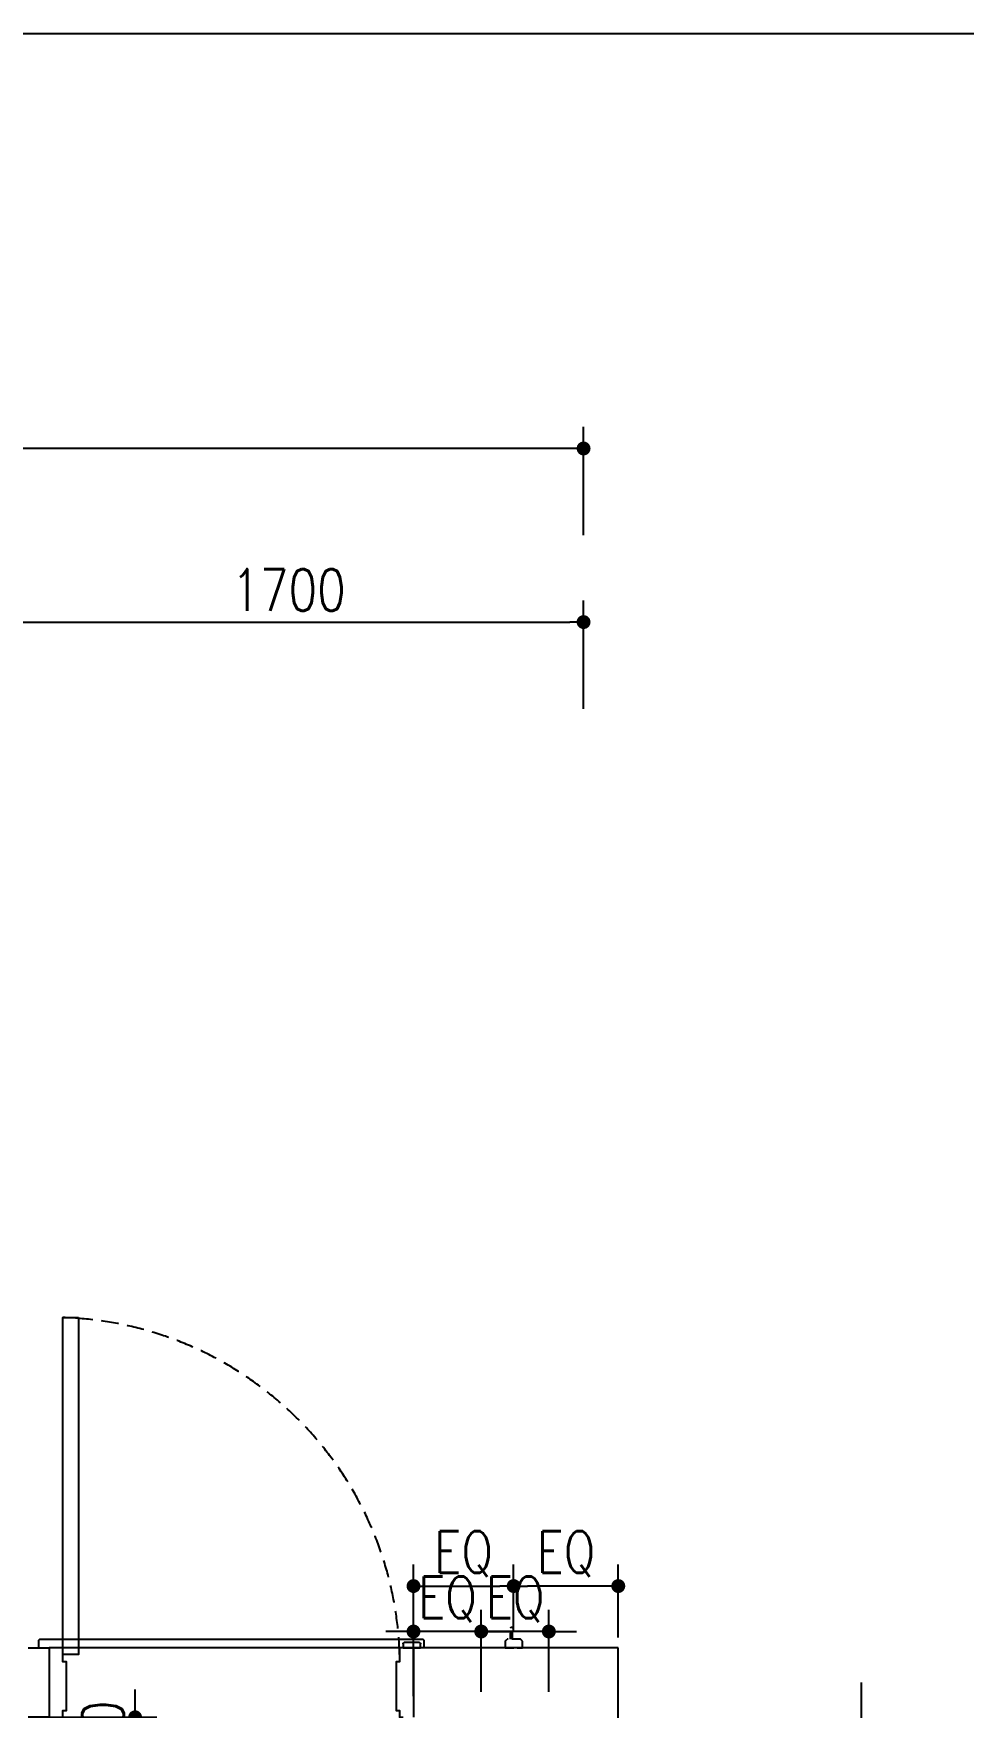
# Model space of a CAD drawing. Header units: inches. Extents: x -2597087 to 134135, y -662679 to 20000.
# Drawn here: x 16040 to 18720, y 15178 to 20000 of the extents above; entities that cross this region are included whole.
import ezdxf

# ---------------------------------------------------------------- set-up
doc = ezdxf.new("R2010")
doc.units = ezdxf.units.IN
doc.header["$LTSCALE"] = 100
doc.header["$MEASUREMENT"] = 0
doc.linetypes.add('DASH', pattern=[0.35, 0.25, -0.1])
doc.linetypes.add('HIDDENX2', pattern=[0.75, 0.5, -0.25])
doc.layers.get('0').update_dxf_attribs({"linetype": 'CONTINUOUS'})
doc.layers.get('Defpoints').update_dxf_attribs({"linetype": 'CONTINUOUS'})
for name, color, linetype in [('_ARWALL-1', 7, 'CONTINUOUS'), ('AXIS', 3, 'CONTINUOUS'), ('DOOR', 4, 'CONTINUOUS'), ('EQUIP-照明', 3, 'CONTINUOUS'), ('floor', 8, 'CONTINUOUS'), ('IRC-MED1', 250, 'CONTINUOUS'), ('p-活动家具', 157, 'CONTINUOUS'), ('RC', 1, 'CONTINUOUS'), ('WALL', 7, 'CONTINUOUS'), ('wall-dim', 3, 'CONTINUOUS'), ('WC', 1, 'CONTINUOUS'), ('家具', 1, 'DASH')]:
    doc.layers.add(name, color=color, linetype=linetype)
doc.styles.get("Standard").update_dxf_attribs({"font": 'txt.shx', "width": 0.8, "bigfont": 'GBCBIG.shx'})
doc.dimstyles.new('50', dxfattribs={"dimscale": 50, "dimtxt": 2.4, "dimasz": 0.8, "dimexe": 1.25, "dimexo": 0.6, "dimgap": 0.65, "dimtad": 1, "dimdec": 0, "dimdsep": 46, "dimtxsty": 'Standard', "dimblk1": 'DOT', "dimblk2": 'DOT', "dimsah": 1, "dimcen": 2.5, "dimclrd": 3, "dimclre": 3, "dimclrt": 3, "dimadec": 0, "dimazin": 0, "dimtfac": 1, "dimtdec": 0, "dimtix": 1, "dimtmove": 2, "dimatfit": 0, "dimldrblk": 'DOT', "dimfxl": 5, "dimfxlon": 1, "dimarcsym": 0})

# ---------------------------------------------------------------- blocks, each defined once
blk = doc.blocks.new('A$C3D3516A8')
at = {"color": 2, "linetype": 'HIDDENX2'}
blk.add_lwpolyline([(0, 15), (50, 15), (50, 3, -0.414214), (47, 0), (3, 0, -0.414214), (0, 3)], format="xyb", close=True, dxfattribs=at)
blk = doc.blocks.new('_Dot')
at = {"color": 0, "linetype": 'ByBlock', "lineweight": -2}
blk.add_line((-0.5, 0), (-1, 0), dxfattribs=at)
at = {"color": 0, "linetype": 'ByBlock', "const_width": 0.5}
blk.add_lwpolyline([(-0.25, 0, 1), (0.25, 0, 1)], format="xyb", close=True, dxfattribs=at)
blk = doc.blocks.new('*D34')
at = {"layer": 'AXIS', "color": 3, "lineweight": -2, "transparency": 16777216}
for p, q in [((15925, 18054.6), (15925, 18367.1)), ((17625, 18054.6), (17625, 18367.1)), ((15965, 18304.6), (17585, 18304.6))]:
    blk.add_line(p, q, dxfattribs=at)
at = {"layer": 'Defpoints', "color": 0, "transparency": 16777216}
for p in [(17625, 18304.6), (15925, 17847.9), (17625, 17847.9)]:
    blk.add_point(p, dxfattribs=at)
at = {"layer": 'AXIS', "color": 3, "lineweight": -2, "transparency": 16777216, "xscale": 40, "yscale": 40, "zscale": 40, "rotation": 180}
blk.add_blockref('_Dot', (15925, 18304.6), dxfattribs=at)
at = {"layer": 'AXIS', "color": 3, "lineweight": -2, "transparency": 16777216, "xscale": 40, "yscale": 40, "zscale": 40}
blk.add_blockref('_Dot', (17625, 18304.6), dxfattribs=at)
at = {"layer": 'AXIS', "color": 3, "transparency": 16777216, "insert": (16775, 18397.1), "char_height": 120, "attachment_point": 5}
blk.add_mtext('1700', dxfattribs=at)
blk = doc.blocks.new('*D47')
at = {"layer": 'AXIS', "color": 3, "lineweight": -2, "transparency": 16777216}
for p, q in [((8325, 18554.6), (8325, 18867.1)), ((17625, 18554.6), (17625, 18867.1)), ((17585, 18804.6), (8365, 18804.6))]:
    blk.add_line(p, q, dxfattribs=at)
at = {"layer": 'Defpoints', "color": 0, "transparency": 16777216}
for p in [(8325, 18804.6), (8325, 17847.9), (17625, 17847.9)]:
    blk.add_point(p, dxfattribs=at)
at = {"layer": 'AXIS', "color": 3, "lineweight": -2, "transparency": 16777216, "xscale": 40, "yscale": 40, "zscale": 40, "rotation": 180}
blk.add_blockref('_Dot', (8325, 18804.6), dxfattribs=at)
at = {"layer": 'AXIS', "color": 3, "lineweight": -2, "transparency": 16777216, "xscale": 40, "yscale": 40, "zscale": 40}
blk.add_blockref('_Dot', (17625, 18804.6), dxfattribs=at)
at = {"layer": 'AXIS', "color": 3, "transparency": 16777216, "insert": (12975, 18897.1), "char_height": 120, "attachment_point": 5}
blk.add_mtext('9300', dxfattribs=at)
blk = doc.blocks.new('*D58')
at = {"layer": 'Defpoints', "color": 0, "transparency": 16777216}
for p in [(16064, 15149.9), (16064, 14999.1), (16332.9, 14999.1)]:
    blk.add_point(p, dxfattribs=at)
at = {"layer": 'wall-dim', "color": 3, "lineweight": -2, "transparency": 16777216}
for p, q in [((16332.9, 15189.9), (16332.9, 15229.9)), ((16094, 15149.9), (16395.4, 15149.9)), ((16332.9, 15149.9), (16332.9, 14999.1)), ((16094, 14999.1), (16395.4, 14999.1)), ((16332.9, 14959.1), (16332.9, 14919.1))]:
    blk.add_line(p, q, dxfattribs=at)
at = {"layer": 'wall-dim', "color": 3, "lineweight": -2, "transparency": 16777216, "xscale": 40, "yscale": 40, "zscale": 40}
for p, rotation in [((16332.9, 15149.9), 270), ((16332.9, 14999.1), 90)]:
    blk.add_blockref('_Dot', p, dxfattribs=dict(at, rotation=rotation))
at = {"layer": 'wall-dim', "color": 3, "transparency": 16777216, "insert": (16240.4, 15074.5), "char_height": 120, "attachment_point": 5, "rotation": 90}
blk.add_mtext('150', dxfattribs=at)
blk = doc.blocks.new('*D194')
at = {"layer": 'Defpoints', "color": 0, "transparency": 16777216}
for p in [(17330.1, 15396.9), (17330.1, 15193.6), (17525, 15193.6)]:
    blk.add_point(p, dxfattribs=at)
at = {"layer": 'EQUIP-照明', "color": 3, "lineweight": -2, "transparency": 16777216}
for p, q in [((17330.1, 15223.6), (17330.1, 15459.4)), ((17525, 15223.6), (17525, 15459.4)), ((17290.1, 15396.9), (17250.1, 15396.9)), ((17525, 15396.9), (17330.1, 15396.9)), ((17565, 15396.9), (17605, 15396.9))]:
    blk.add_line(p, q, dxfattribs=at)
at = {"layer": 'EQUIP-照明', "color": 3, "lineweight": -2, "transparency": 16777216, "xscale": 40, "yscale": 40, "zscale": 40}
blk.add_blockref('_Dot', (17330.1, 15396.9), dxfattribs=at)
at = {"layer": 'EQUIP-照明', "color": 3, "lineweight": -2, "transparency": 16777216, "xscale": 40, "yscale": 40, "zscale": 40, "rotation": 180}
blk.add_blockref('_Dot', (17525, 15396.9), dxfattribs=at)
at = {"layer": 'EQUIP-照明', "color": 3, "transparency": 16777216, "insert": (17427.6, 15489.4), "char_height": 120, "attachment_point": 5}
blk.add_mtext('EQ', dxfattribs=at)
blk = doc.blocks.new('E4YE46Y7')
at = {"layer": 'p-活动家具', "linetype": 'DASH'}
for p, q in [((-121797.4, 20523, 0), (-121803.4, 20517, 0)), ((-121797.4, 20473, 0), (-121803.4, 20479, 0))]:
    blk.add_line(p, q, dxfattribs=at)
at = {"layer": 'p-活动家具', "linetype": 'DASH', "elevation": 0}
for points in [[(-121803.4, 20507), (-121836.5, 20507)], [(-121803.4, 20502), (-121836.5, 20502)], [(-121803.4, 20479), (-121803.4, 20517)], [(-121797.4, 20523), (-121778.4, 20523), (-121778.4, 20473), (-121797.4, 20473)]]:
    blk.add_lwpolyline(points, dxfattribs=at)
at = {"layer": 'p-活动家具', "linetype": 'DASH'}
blk.add_arc((-121835.8, 20504.5, 0), 2.59, 104.8221, 255.1779, dxfattribs=at)
blk = doc.blocks.new('*D213')
at = {"layer": 'Defpoints', "color": 0, "transparency": 16777216}
for p in [(17423.5, 15527.9), (17135, 15368.4), (17423.5, 15368.4)]:
    blk.add_point(p, dxfattribs=at)
at = {"layer": 'WC', "color": 3, "lineweight": -2, "transparency": 16777216}
for p, q in [((17135, 15398.4), (17135, 15590.4)), ((17423.5, 15398.4), (17423.5, 15590.4)), ((17175, 15527.9), (17383.5, 15527.9))]:
    blk.add_line(p, q, dxfattribs=at)
at = {"layer": 'WC', "color": 3, "lineweight": -2, "transparency": 16777216, "xscale": 40, "yscale": 40, "zscale": 40, "rotation": 180}
blk.add_blockref('_Dot', (17135, 15527.9), dxfattribs=at)
at = {"layer": 'WC', "color": 3, "lineweight": -2, "transparency": 16777216, "xscale": 40, "yscale": 40, "zscale": 40}
blk.add_blockref('_Dot', (17423.5, 15527.9), dxfattribs=at)
at = {"layer": 'WC', "color": 3, "transparency": 16777216, "insert": (17279.2, 15620.4), "char_height": 120, "attachment_point": 5}
blk.add_mtext('EQ', dxfattribs=at)
blk = doc.blocks.new('*D214')
at = {"layer": 'Defpoints', "color": 0, "transparency": 16777216}
for p in [(17423.5, 15527.9), (17423.5, 15368.4), (17725, 15349.9)]:
    blk.add_point(p, dxfattribs=at)
at = {"layer": 'WC', "color": 3, "lineweight": -2, "transparency": 16777216}
for p, q in [((17423.5, 15398.4), (17423.5, 15590.4)), ((17725, 15379.9), (17725, 15590.4)), ((17685, 15527.9), (17463.5, 15527.9))]:
    blk.add_line(p, q, dxfattribs=at)
at = {"layer": 'WC', "color": 3, "lineweight": -2, "transparency": 16777216, "xscale": 40, "yscale": 40, "zscale": 40, "rotation": 180}
blk.add_blockref('_Dot', (17423.5, 15527.9), dxfattribs=at)
at = {"layer": 'WC', "color": 3, "lineweight": -2, "transparency": 16777216, "xscale": 40, "yscale": 40, "zscale": 40}
blk.add_blockref('_Dot', (17725, 15527.9), dxfattribs=at)
at = {"layer": 'WC', "color": 3, "transparency": 16777216, "insert": (17574.2, 15620.4), "char_height": 120, "attachment_point": 5}
blk.add_mtext('EQ', dxfattribs=at)
blk = doc.blocks.new('*D218')
at = {"layer": 'Defpoints', "color": 0, "transparency": 16777216}
for p in [(17135, 15396.9), (17330.1, 15193.6), (17135, 15180.8)]:
    blk.add_point(p, dxfattribs=at)
at = {"layer": 'EQUIP-照明', "color": 3, "lineweight": -2, "transparency": 16777216}
for p, q in [((17135, 15210.8), (17135, 15459.4)), ((17330.1, 15223.6), (17330.1, 15459.4)), ((17095, 15396.9), (17055, 15396.9)), ((17330.1, 15396.9), (17135, 15396.9)), ((17370.1, 15396.9), (17410.1, 15396.9))]:
    blk.add_line(p, q, dxfattribs=at)
at = {"layer": 'EQUIP-照明', "color": 3, "lineweight": -2, "transparency": 16777216, "xscale": 40, "yscale": 40, "zscale": 40}
blk.add_blockref('_Dot', (17135, 15396.9), dxfattribs=at)
at = {"layer": 'EQUIP-照明', "color": 3, "lineweight": -2, "transparency": 16777216, "xscale": 40, "yscale": 40, "zscale": 40, "rotation": 180}
blk.add_blockref('_Dot', (17330.1, 15396.9), dxfattribs=at)
at = {"layer": 'EQUIP-照明', "color": 3, "transparency": 16777216, "insert": (17232.6, 15489.4), "char_height": 120, "attachment_point": 5}
blk.add_mtext('EQ', dxfattribs=at)
blk = doc.blocks.new('A$C38B7485E')
at = {"layer": '_ARWALL-1'}
for p, q in [((9500.1, 10700), (8910.1, 10700)), ((8910.1, 10700), (8910.1, 10500)), ((9500.1, 700), (9500.1, 10700))]:
    blk.add_line(p, q, dxfattribs=at)
blk.add_lwpolyline([(7800.1, 10700), (7860.1, 10700), (7860.1, 10500), (7800.1, 10500)], dxfattribs=at)
blk = doc.blocks.new('*D701')
at = {"layer": 'Defpoints', "color": 0, "transparency": 16777216}
for p in [(16064, 15149.9), (16064, 14999.1), (16332.9, 14999.1)]:
    blk.add_point(p, dxfattribs=at)
at = {"layer": 'wall-dim', "color": 3, "lineweight": -2, "transparency": 16777216}
for p, q in [((16332.9, 15189.9), (16332.9, 15229.9)), ((16094, 15149.9), (16395.4, 15149.9)), ((16332.9, 15149.9), (16332.9, 14999.1)), ((16094, 14999.1), (16395.4, 14999.1)), ((16332.9, 14959.1), (16332.9, 14919.1))]:
    blk.add_line(p, q, dxfattribs=at)
at = {"layer": 'wall-dim', "color": 3, "lineweight": -2, "transparency": 16777216, "xscale": 40, "yscale": 40, "zscale": 40}
for p, rotation in [((16332.9, 15149.9), 270), ((16332.9, 14999.1), 90)]:
    blk.add_blockref('_Dot', p, dxfattribs=dict(at, rotation=rotation))
at = {"layer": 'wall-dim', "color": 3, "transparency": 16777216, "insert": (16240.4, 15074.5), "char_height": 120, "attachment_point": 5, "rotation": 90}
blk.add_mtext('150', dxfattribs=at)

msp = doc.modelspace()

# ---------------------------------------------------------------- linework, layer by layer
at = {"layer": 'Defpoints', "color": 250}
msp.add_lwpolyline([(0, 20000), (25450, 20000), (25450, 0), (0, 0)], close=True, dxfattribs=at)
at = {"layer": 'DOOR'}
msp.add_lwpolyline([(16170, 16301.199), (16170, 15331.199), (16125, 15331.199), (16125, 16301.199)], close=True, dxfattribs=at)
at = {"layer": 'DOOR', "color": 2, "linetype": 'ByBlock'}
msp.add_lwpolyline([(16085, 15149.868), (16125, 15149.868), (16125, 15169.868), (16135, 15169.868), (16135, 15309.868), (16125, 15309.868), (16125, 15349.868), (16085, 15349.868)], dxfattribs=at)
at = {"layer": 'DOOR', "color": 2}
msp.add_lwpolyline([(17135, 15349.868), (17095, 15349.868), (17095, 15309.868), (17085, 15309.868), (17085, 15169.868), (17095, 15169.868), (17095, 15149.868), (17105, 15149.868)], dxfattribs=at)
at = {"layer": 'DOOR', "color": 8, "linetype": 'HIDDENX2'}
msp.add_arc((16094.333, 15300.531), 1001.137, 1.755383, 88.244612, dxfattribs=at)
at = {"layer": 'floor', "color": 1}
msp.add_lwpolyline([(16055, 15349.868), (16055, 15371.868), (16058, 15374.868), (17139.562, 15374.868), (17162, 15374.868), (17165, 15371.868), (17165, 15349.868)], dxfattribs=at)
at = {"layer": 'IRC-MED1'}
msp.add_line((17095, 15349.875), (16175, 15349.875), dxfattribs=at)
msp.add_lwpolyline([(18425, 15249.868), (18425, 5249.868), (18085.179, 5249.868)], dxfattribs=at)
at = {"layer": 'RC', "linetype": 'ByBlock'}
msp.add_line((17135, 15349.868), (16085, 15349.868), dxfattribs=at)

# ---------------------------------------------------------------- block references
at = {"layer": 'DOOR', "linetype": 'ByBlock', "xscale": -1, "rotation": 180}
msp.add_blockref('A$C3D3516A8', (17105, 15364.868), dxfattribs=at)
at = {"layer": 'WALL'}
msp.add_blockref('A$C38B7485E', (8224.867, 4649.868), dxfattribs=at)
at = {"layer": '家具', "linetype": 'ByBlock', "xscale": -1, "rotation": 90}
msp.add_blockref('E4YE46Y7', (37921.889, -106428.53, 0), dxfattribs=at)

# ---------------------------------------------------------------- dimensions: what is measured, and where the dimension line sits
at = {"layer": 'AXIS'}
for base, p1, p2, picture, middle in [((8325.001, 18804.584), (17625.001, 17847.937), (8325.001, 17847.937), '*D47', (12975.001, 18897.084)), ((17625.001, 18304.584), (15925, 17847.937), (17625.001, 17847.937), '*D34', (16775.001, 18397.084))]:
    dim = msp.add_linear_dim(base=base, p1=p1, p2=p2, angle=180, dimstyle='50', dxfattribs=at)
    dim.commit()
    dim.dimension.update_dxf_attribs({"geometry": picture, "text_midpoint": middle})
at = {"layer": 'EQUIP-照明', "color": 6}
for base, p1, p2, picture, middle in [((17135, 15396.913), (17330.113, 15193.584), (17135, 15180.772), '*D218', (17232.557, 15489.413)), ((17330.113, 15396.913), (17525, 15193.584), (17330.113, 15193.584), '*D194', (17427.557, 15489.413))]:
    dim = msp.add_linear_dim(base=base, p1=p1, p2=p2, text='EQ', dimstyle='50', dxfattribs=at)
    dim.commit()
    dim.dimension.update_dxf_attribs({"geometry": picture, "text_midpoint": middle})
at = {"layer": 'wall-dim'}
for picture in ['*D58', '*D701']:
    dim = msp.add_linear_dim(base=(16332.92, 14999.1), p1=(16064.006, 15149.868), p2=(16064.006, 14999.1), angle=90, text='150', dimstyle='50', dxfattribs=at)
    dim.commit()
    dim.dimension.update_dxf_attribs({"geometry": picture, "text_midpoint": (16240.42, 15074.484)})
at = {"layer": 'WC'}
dim = msp.add_linear_dim(base=(17423.467, 15527.934), p1=(17135, 15368.43), p2=(17423.467, 15368.43), text='EQ', dimstyle='50', dxfattribs=at)
dim.commit()
dim.dimension.update_dxf_attribs({"geometry": '*D213', "text_midpoint": (17279.234, 15620.434)})
dim = msp.add_linear_dim(base=(17423.467, 15527.934), p1=(17725, 15349.868), p2=(17423.467, 15368.43), angle=180, text='EQ', dimstyle='50', dxfattribs=at)
dim.commit()
dim.dimension.update_dxf_attribs({"geometry": '*D214', "text_midpoint": (17574.234, 15620.434)})

doc.saveas('drawing.dxf')
